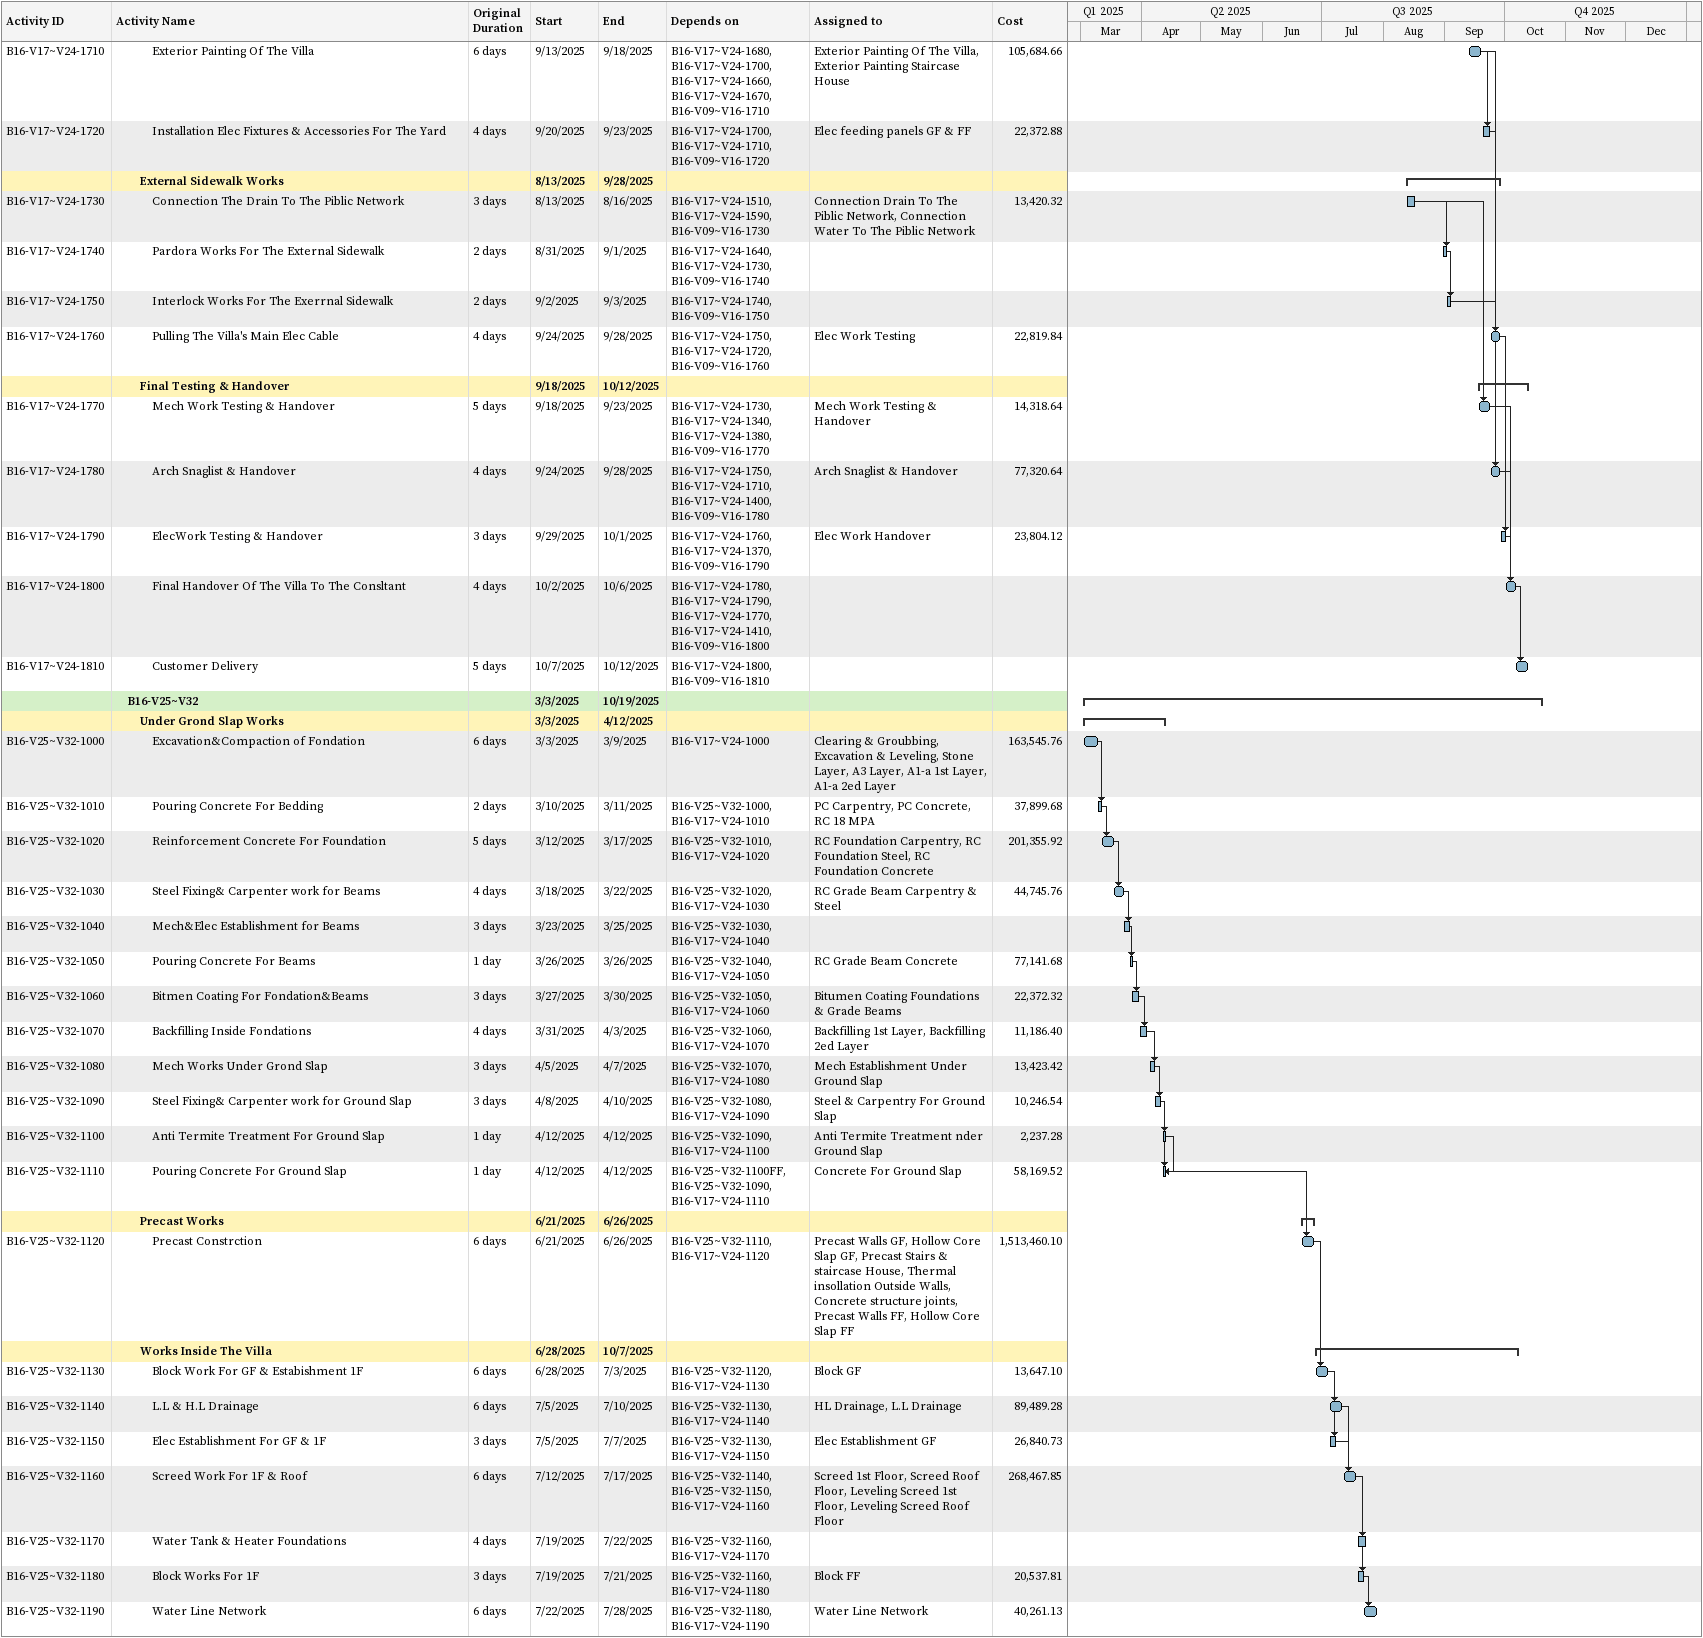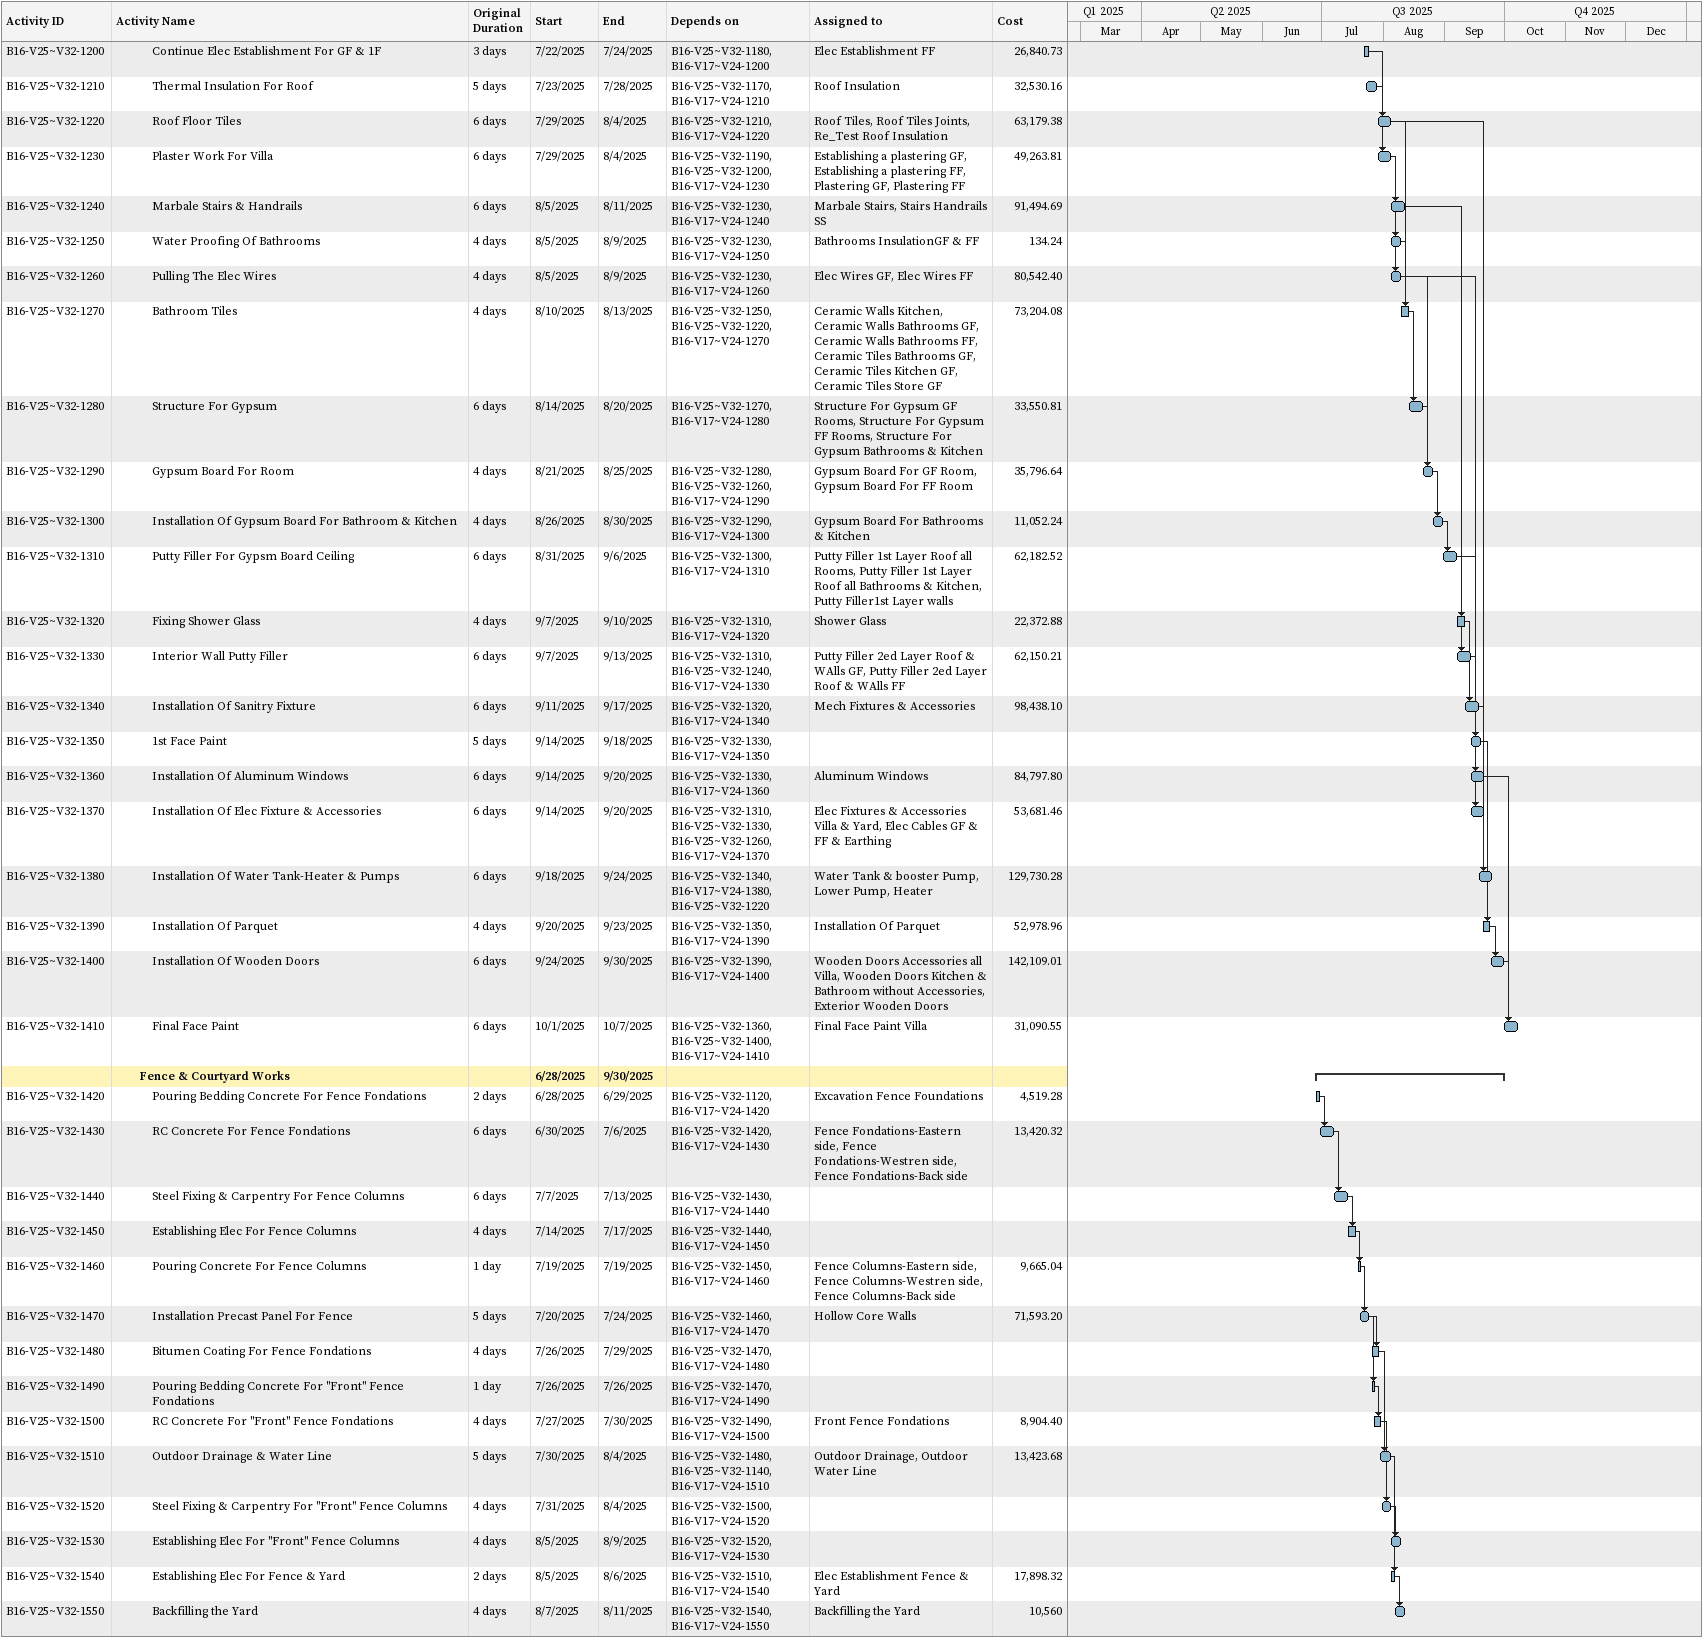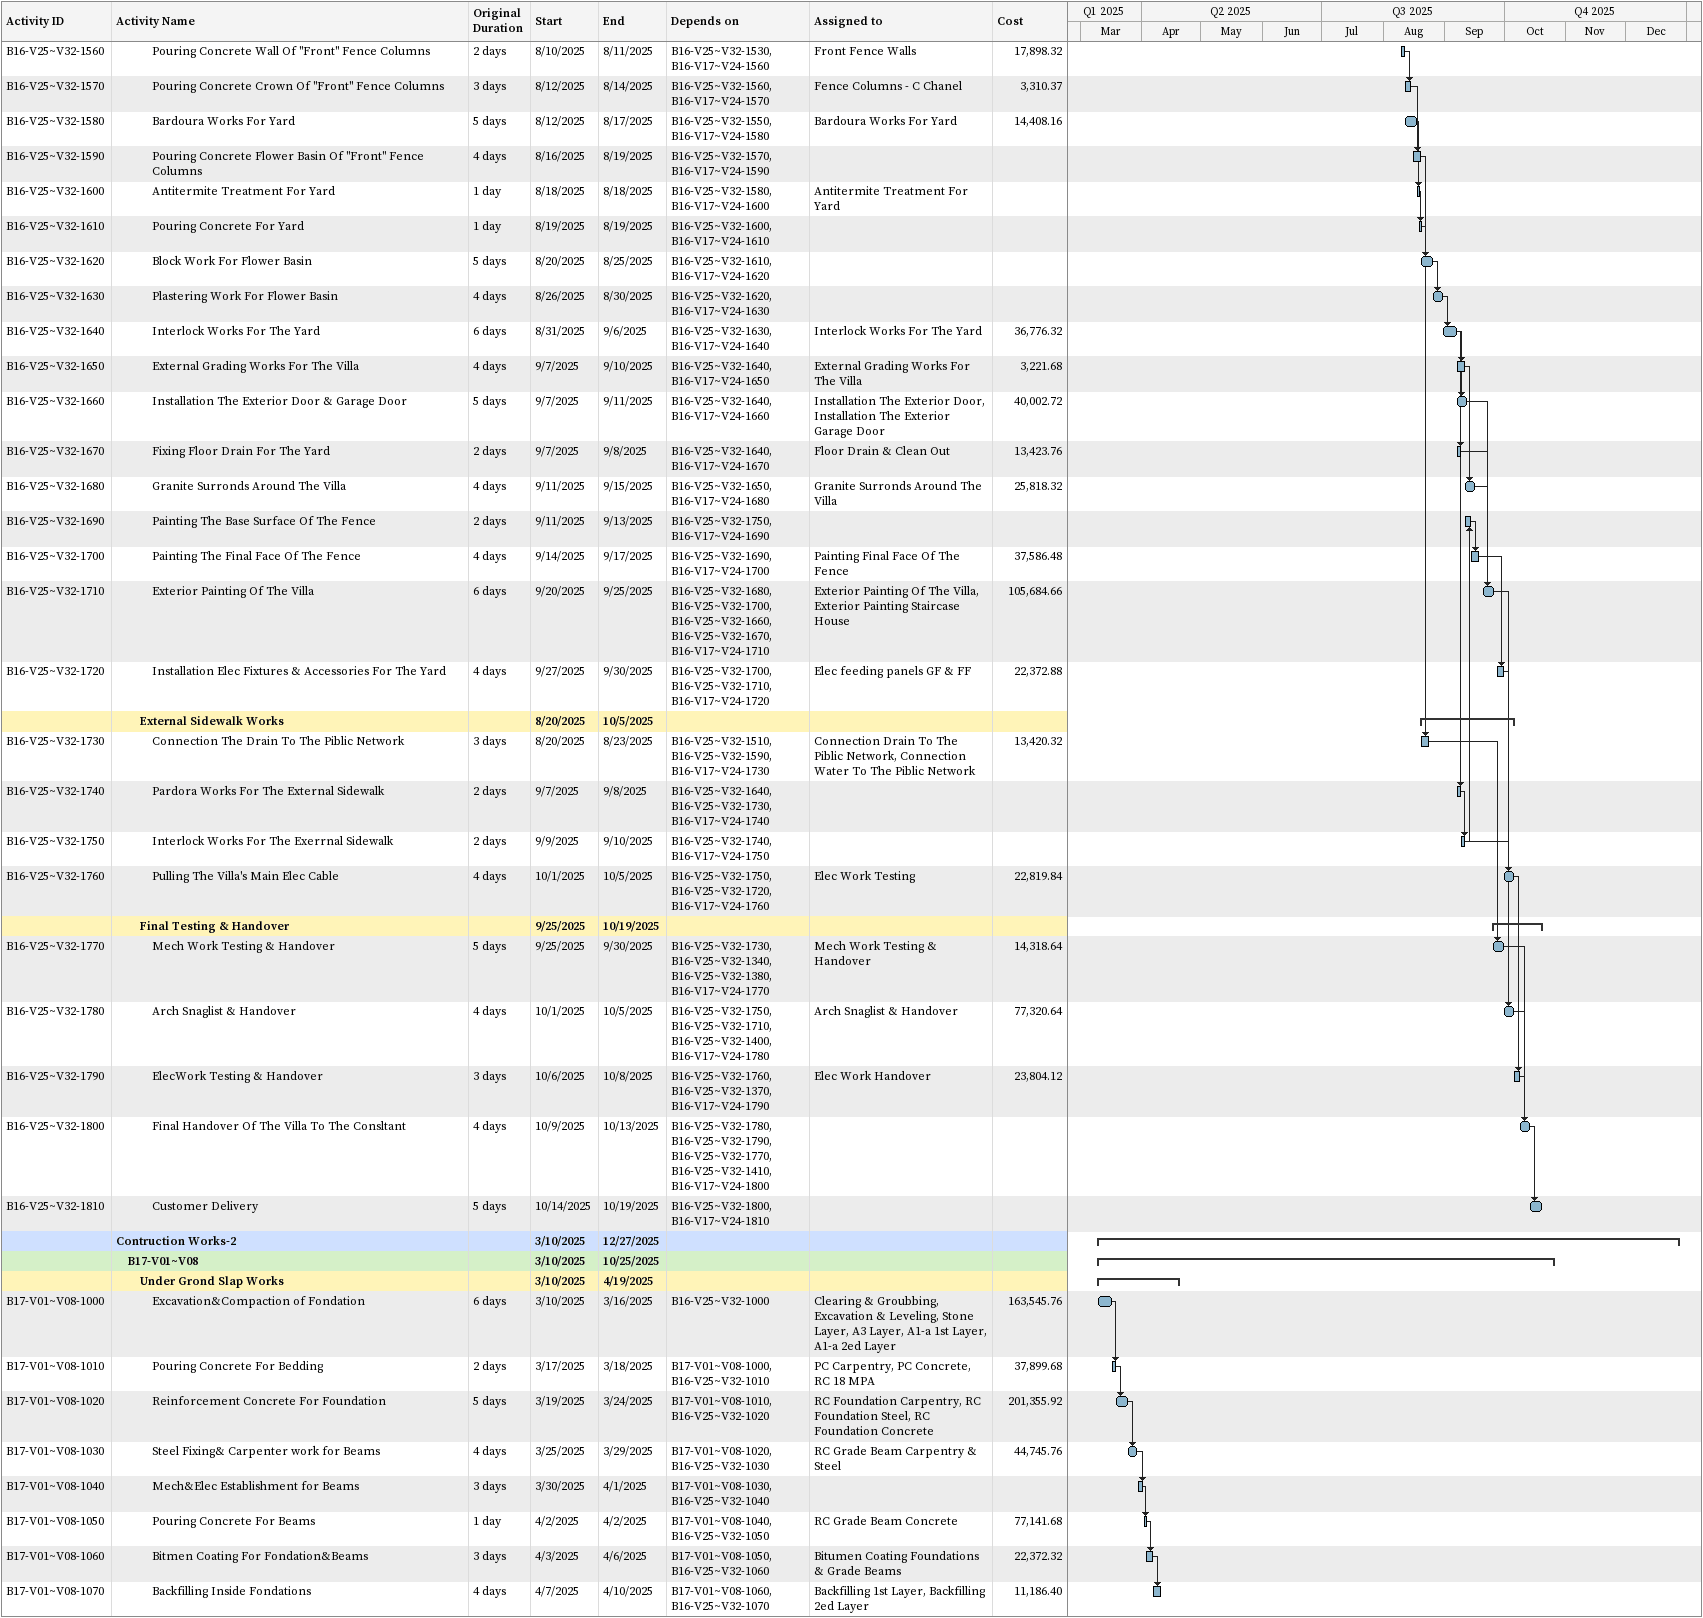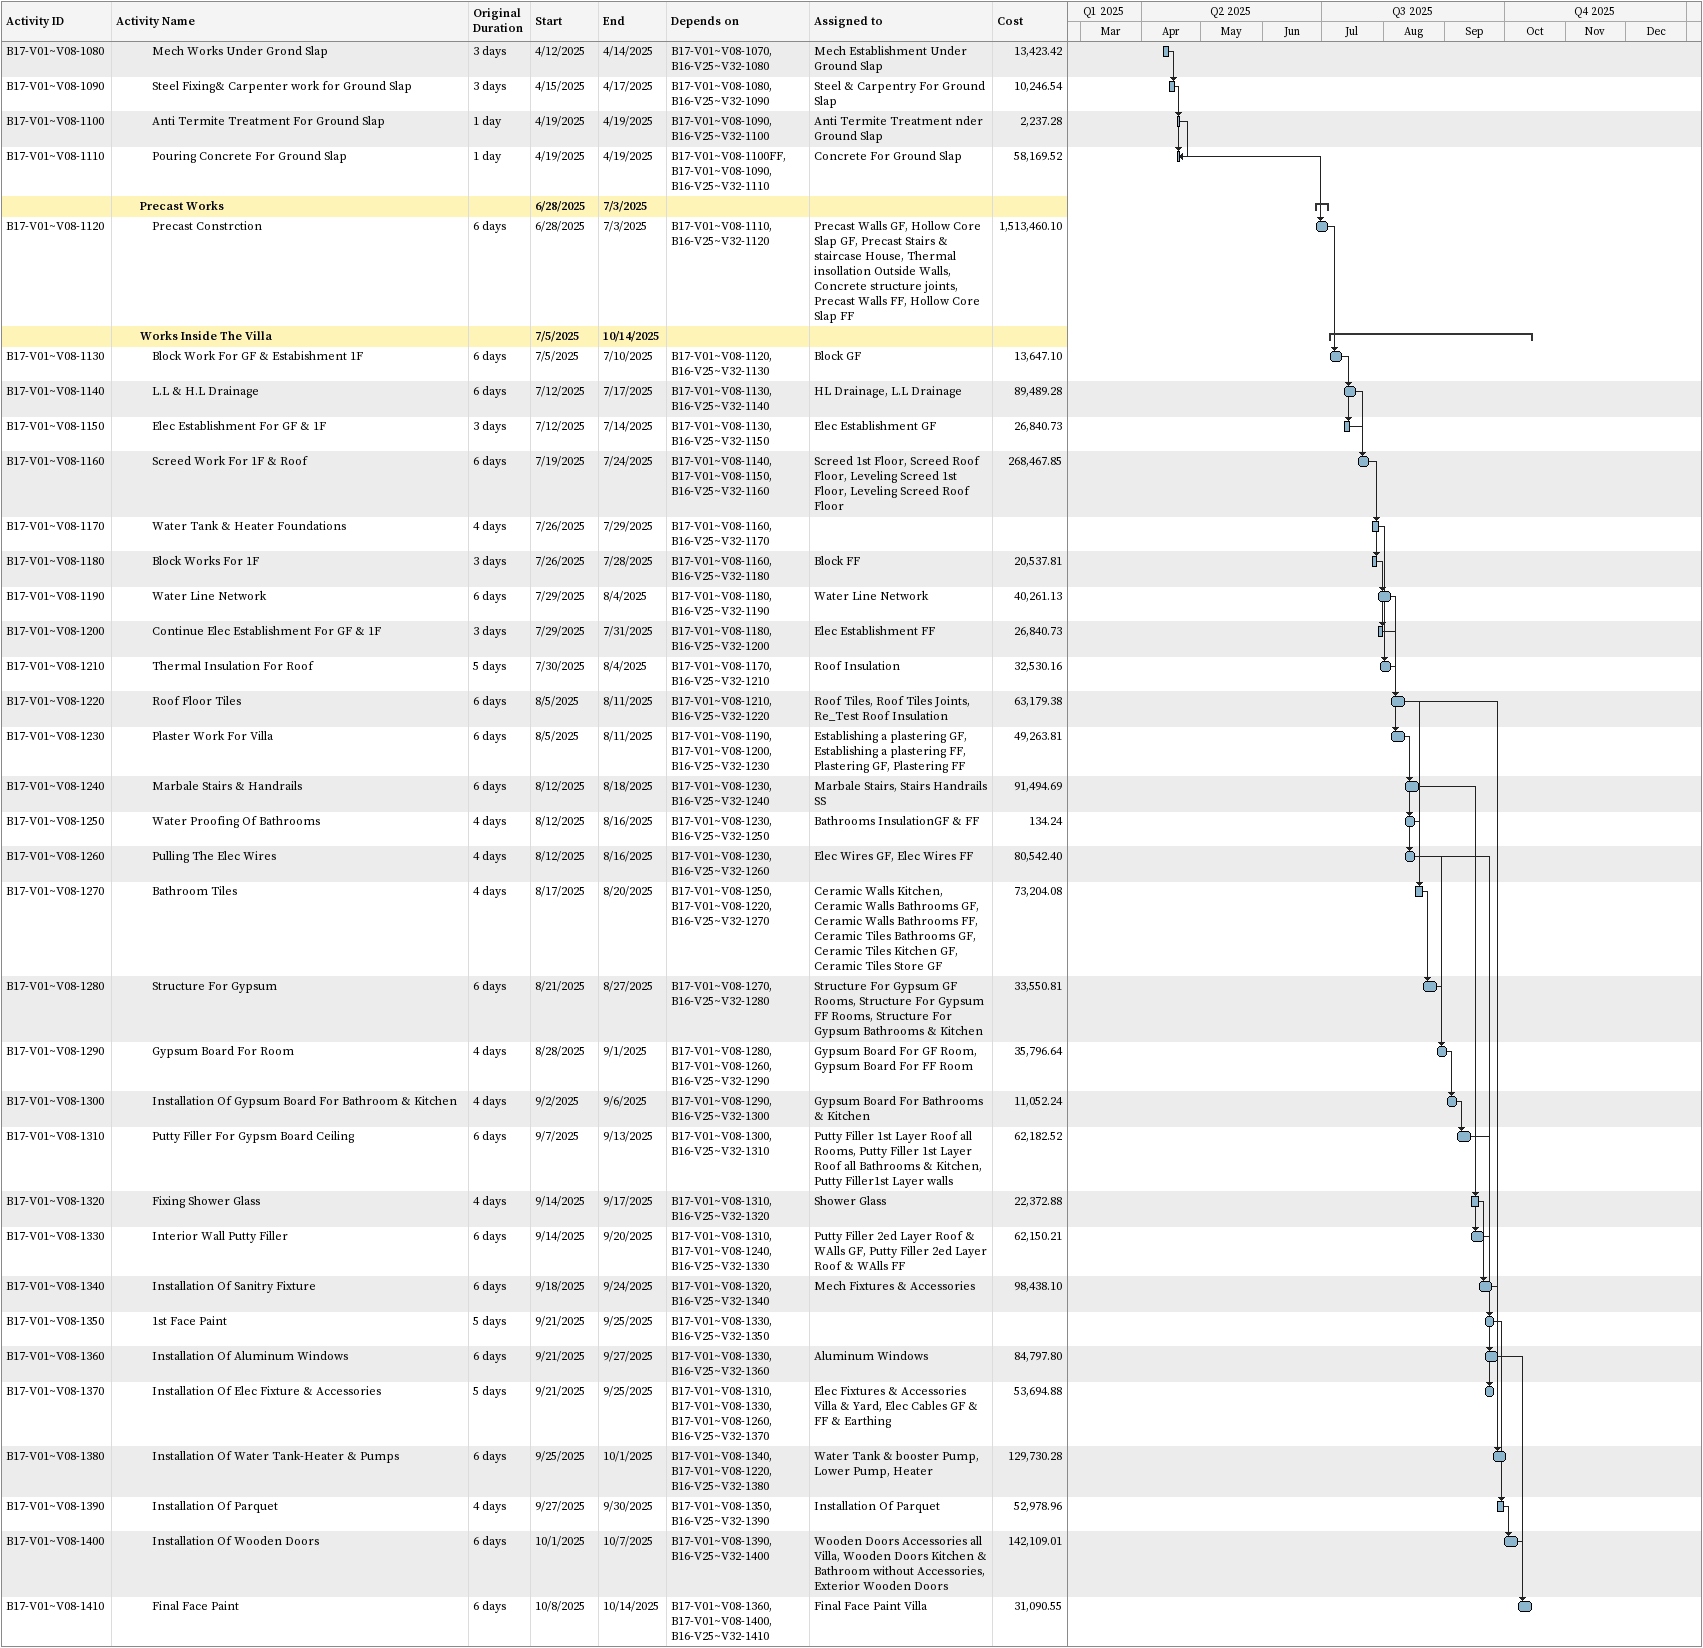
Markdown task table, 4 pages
| ID | Level | Task | Original duration | Start | Finish | Predecessors | Resources | Cost |
|---|---|---|---|---|---|---|---|---|
| B16-V17~V24-1710 | 4 | Exterior Painting Of The Villa | 6d | 2025-09-13 | 2025-09-18 | B16-V17~V24-1680, B16-V17~V24-1700, B16-V17~V24-1660, B16-V17~V24-1670, B16-V09~V16-1710 | Exterior Painting Of The Villa, Exterior Painting Staircase House | 105684.66 |
| B16-V17~V24-1720 | 4 | Installation Elec Fixtures & Accessories For The Yard | 4d | 2025-09-20 | 2025-09-23 | B16-V17~V24-1700, B16-V17~V24-1710, B16-V09~V16-1720 | Elec feeding panels GF & FF | 22372.88 |
|  | 3 | **External Sidewalk Works** |  | 2025-08-13 | 2025-09-28 |  |  |  |
| B16-V17~V24-1730 | 4 | Connection The Drain To The Piblic Network | 3d | 2025-08-13 | 2025-08-16 | B16-V17~V24-1510, B16-V17~V24-1590, B16-V09~V16-1730 | Connection Drain To The Piblic Network, Connection Water To The Piblic Network | 13420.32 |
| B16-V17~V24-1740 | 4 | Pardora Works For The External Sidewalk | 2d | 2025-08-31 | 2025-09-01 | B16-V17~V24-1640, B16-V17~V24-1730, B16-V09~V16-1740 |  |  |
| B16-V17~V24-1750 | 4 | Interlock Works For The Exerrnal Sidewalk | 2d | 2025-09-02 | 2025-09-03 | B16-V17~V24-1740, B16-V09~V16-1750 |  |  |
| B16-V17~V24-1760 | 4 | Pulling The Villa's Main Elec Cable | 4d | 2025-09-24 | 2025-09-28 | B16-V17~V24-1750, B16-V17~V24-1720, B16-V09~V16-1760 | Elec Work Testing | 22819.84 |
|  | 3 | **Final Testing & Handover** |  | 2025-09-18 | 2025-10-12 |  |  |  |
| B16-V17~V24-1770 | 4 | Mech Work Testing & Handover | 5d | 2025-09-18 | 2025-09-23 | B16-V17~V24-1730, B16-V17~V24-1340, B16-V17~V24-1380, B16-V09~V16-1770 | Mech Work Testing & Handover | 14318.64 |
| B16-V17~V24-1780 | 4 | Arch Snaglist & Handover | 4d | 2025-09-24 | 2025-09-28 | B16-V17~V24-1750, B16-V17~V24-1710, B16-V17~V24-1400, B16-V09~V16-1780 | Arch Snaglist & Handover | 77320.64 |
| B16-V17~V24-1790 | 4 | ElecWork Testing & Handover | 3d | 2025-09-29 | 2025-10-01 | B16-V17~V24-1760, B16-V17~V24-1370, B16-V09~V16-1790 | Elec Work Handover | 23804.12 |
| B16-V17~V24-1800 | 4 | Final Handover Of The Villa To The Consltant | 4d | 2025-10-02 | 2025-10-06 | B16-V17~V24-1780, B16-V17~V24-1790, B16-V17~V24-1770, B16-V17~V24-1410, B16-V09~V16-1800 |  |  |
| B16-V17~V24-1810 | 4 | Customer Delivery | 5d | 2025-10-07 | 2025-10-12 | B16-V17~V24-1800, B16-V09~V16-1810 |  |  |
|  | 2 | **B16-V25~V32** |  | 2025-03-03 | 2025-10-19 |  |  |  |
|  | 3 | **Under Grond Slap Works** |  | 2025-03-03 | 2025-04-12 |  |  |  |
| B16-V25~V32-1000 | 4 | Excavation&Compaction of Fondation | 6d | 2025-03-03 | 2025-03-09 | B16-V17~V24-1000 | Clearing & Groubbing, Excavation & Leveling, Stone Layer, A3 Layer, A1-a 1st Layer, A1-a 2ed Layer | 163545.76 |
| B16-V25~V32-1010 | 4 | Pouring Concrete For Bedding | 2d | 2025-03-10 | 2025-03-11 | B16-V25~V32-1000, B16-V17~V24-1010 | PC Carpentry, PC Concrete, RC 18 MPA | 37899.68 |
| B16-V25~V32-1020 | 4 | Reinforcement Concrete For Foundation | 5d | 2025-03-12 | 2025-03-17 | B16-V25~V32-1010, B16-V17~V24-1020 | RC Foundation Carpentry, RC Foundation Steel, RC Foundation Concrete | 201355.92 |
| B16-V25~V32-1030 | 4 | Steel Fixing& Carpenter work for Beams | 4d | 2025-03-18 | 2025-03-22 | B16-V25~V32-1020, B16-V17~V24-1030 | RC Grade Beam Carpentry & Steel | 44745.76 |
| B16-V25~V32-1040 | 4 | Mech&Elec Establishment for Beams | 3d | 2025-03-23 | 2025-03-25 | B16-V25~V32-1030, B16-V17~V24-1040 |  |  |
| B16-V25~V32-1050 | 4 | Pouring Concrete For Beams | 1d | 2025-03-26 | 2025-03-26 | B16-V25~V32-1040, B16-V17~V24-1050 | RC Grade Beam Concrete | 77141.68 |
| B16-V25~V32-1060 | 4 | Bitmen Coating For Fondation&Beams | 3d | 2025-03-27 | 2025-03-30 | B16-V25~V32-1050, B16-V17~V24-1060 | Bitumen Coating Foundations & Grade Beams | 22372.32 |
| B16-V25~V32-1070 | 4 | Backfilling Inside Fondations | 4d | 2025-03-31 | 2025-04-03 | B16-V25~V32-1060, B16-V17~V24-1070 | Backfilling 1st Layer, Backfilling 2ed Layer | 11186.40 |
| B16-V25~V32-1080 | 4 | Mech Works Under Grond Slap | 3d | 2025-04-05 | 2025-04-07 | B16-V25~V32-1070, B16-V17~V24-1080 | Mech Establishment Under Ground Slap | 13423.42 |
| B16-V25~V32-1090 | 4 | Steel Fixing& Carpenter work for Ground Slap | 3d | 2025-04-08 | 2025-04-10 | B16-V25~V32-1080, B16-V17~V24-1090 | Steel & Carpentry For Ground Slap | 10246.54 |
| B16-V25~V32-1100 | 4 | Anti Termite Treatment For Ground Slap | 1d | 2025-04-12 | 2025-04-12 | B16-V25~V32-1090, B16-V17~V24-1100 | Anti Termite Treatment nder Ground Slap | 2237.28 |
| B16-V25~V32-1110 | 4 | Pouring Concrete For Ground Slap | 1d | 2025-04-12 | 2025-04-12 | B16-V25~V32-1100FF, B16-V25~V32-1090, B16-V17~V24-1110 | Concrete For Ground Slap | 58169.52 |
|  | 3 | **Precast Works** |  | 2025-06-21 | 2025-06-26 |  |  |  |
| B16-V25~V32-1120 | 4 | Precast Constrction | 6d | 2025-06-21 | 2025-06-26 | B16-V25~V32-1110, B16-V17~V24-1120 | Precast Walls GF, Hollow Core Slap GF, Precast Stairs & staircase House, Thermal insollation Outside Walls, Concrete structure joints, Precast Walls FF, Hollow Core Slap FF | 1513460.10 |
|  | 3 | **Works Inside The Villa** |  | 2025-06-28 | 2025-10-07 |  |  |  |
| B16-V25~V32-1130 | 4 | Block Work For GF & Estabishment 1F | 6d | 2025-06-28 | 2025-07-03 | B16-V25~V32-1120, B16-V17~V24-1130 | Block GF | 13647.10 |
| B16-V25~V32-1140 | 4 | L.L & H.L Drainage | 6d | 2025-07-05 | 2025-07-10 | B16-V25~V32-1130, B16-V17~V24-1140 | HL Drainage, L.L Drainage | 89489.28 |
| B16-V25~V32-1150 | 4 | Elec Establishment For GF & 1F | 3d | 2025-07-05 | 2025-07-07 | B16-V25~V32-1130, B16-V17~V24-1150 | Elec Establishment GF | 26840.73 |
| B16-V25~V32-1160 | 4 | Screed Work For 1F & Roof | 6d | 2025-07-12 | 2025-07-17 | B16-V25~V32-1140, B16-V25~V32-1150, B16-V17~V24-1160 | Screed 1st Floor, Screed Roof Floor, Leveling Screed 1st Floor, Leveling Screed Roof Floor | 268467.85 |
| B16-V25~V32-1170 | 4 | Water Tank & Heater Foundations | 4d | 2025-07-19 | 2025-07-22 | B16-V25~V32-1160, B16-V17~V24-1170 |  |  |
| B16-V25~V32-1180 | 4 | Block Works For 1F | 3d | 2025-07-19 | 2025-07-21 | B16-V25~V32-1160, B16-V17~V24-1180 | Block FF | 20537.81 |
| B16-V25~V32-1190 | 4 | Water Line Network | 6d | 2025-07-22 | 2025-07-28 | B16-V25~V32-1180, B16-V17~V24-1190 | Water Line Network | 40261.13 |
| B16-V25~V32-1200 | 4 | Continue Elec Establishment For GF & 1F | 3d | 2025-07-22 | 2025-07-24 | B16-V25~V32-1180, B16-V17~V24-1200 | Elec Establishment FF | 26840.73 |
| B16-V25~V32-1210 | 4 | Thermal Insulation For Roof | 5d | 2025-07-23 | 2025-07-28 | B16-V25~V32-1170, B16-V17~V24-1210 | Roof Insulation | 32530.16 |
| B16-V25~V32-1220 | 4 | Roof Floor Tiles | 6d | 2025-07-29 | 2025-08-04 | B16-V25~V32-1210, B16-V17~V24-1220 | Roof Tiles, Roof Tiles Joints, Re_Test Roof Insulation | 63179.38 |
| B16-V25~V32-1230 | 4 | Plaster Work For Villa | 6d | 2025-07-29 | 2025-08-04 | B16-V25~V32-1190, B16-V25~V32-1200, B16-V17~V24-1230 | Establishing a plastering GF, Establishing a plastering FF, Plastering GF, Plastering FF | 49263.81 |
| B16-V25~V32-1240 | 4 | Marbale Stairs & Handrails | 6d | 2025-08-05 | 2025-08-11 | B16-V25~V32-1230, B16-V17~V24-1240 | Marbale Stairs, Stairs Handrails SS | 91494.69 |
| B16-V25~V32-1250 | 4 | Water Proofing Of Bathrooms | 4d | 2025-08-05 | 2025-08-09 | B16-V25~V32-1230, B16-V17~V24-1250 | Bathrooms InsulationGF & FF | 134.24 |
| B16-V25~V32-1260 | 4 | Pulling The Elec Wires | 4d | 2025-08-05 | 2025-08-09 | B16-V25~V32-1230, B16-V17~V24-1260 | Elec Wires GF, Elec Wires FF | 80542.40 |
| B16-V25~V32-1270 | 4 | Bathroom Tiles | 4d | 2025-08-10 | 2025-08-13 | B16-V25~V32-1250, B16-V25~V32-1220, B16-V17~V24-1270 | Ceramic Walls Kitchen, Ceramic Walls Bathrooms GF, Ceramic Walls Bathrooms FF, Ceramic Tiles Bathrooms GF, Ceramic Tiles Kitchen GF, Ceramic Tiles Store GF | 73204.08 |
| B16-V25~V32-1280 | 4 | Structure For Gypsum | 6d | 2025-08-14 | 2025-08-20 | B16-V25~V32-1270, B16-V17~V24-1280 | Structure For Gypsum GF Rooms, Structure For Gypsum FF Rooms, Structure For Gypsum Bathrooms & Kitchen | 33550.81 |
| B16-V25~V32-1290 | 4 | Gypsum Board For Room | 4d | 2025-08-21 | 2025-08-25 | B16-V25~V32-1280, B16-V25~V32-1260, B16-V17~V24-1290 | Gypsum Board For GF Room, Gypsum Board For FF Room | 35796.64 |
| B16-V25~V32-1300 | 4 | Installation Of Gypsum Board For Bathroom & Kitchen | 4d | 2025-08-26 | 2025-08-30 | B16-V25~V32-1290, B16-V17~V24-1300 | Gypsum Board For Bathrooms & Kitchen | 11052.24 |
| B16-V25~V32-1310 | 4 | Putty Filler For Gypsm Board Ceiling | 6d | 2025-08-31 | 2025-09-06 | B16-V25~V32-1300, B16-V17~V24-1310 | Putty Filler 1st Layer Roof all Rooms, Putty Filler 1st Layer Roof all Bathrooms & Kitchen, Putty Filler1st Layer walls | 62182.52 |
| B16-V25~V32-1320 | 4 | Fixing Shower Glass | 4d | 2025-09-07 | 2025-09-10 | B16-V25~V32-1310, B16-V17~V24-1320 | Shower Glass | 22372.88 |
| B16-V25~V32-1330 | 4 | Interior Wall Putty Filler | 6d | 2025-09-07 | 2025-09-13 | B16-V25~V32-1310, B16-V25~V32-1240, B16-V17~V24-1330 | Putty Filler 2ed Layer Roof & WAlls GF, Putty Filler 2ed Layer Roof & WAlls FF | 62150.21 |
| B16-V25~V32-1340 | 4 | Installation Of Sanitry Fixture | 6d | 2025-09-11 | 2025-09-17 | B16-V25~V32-1320, B16-V17~V24-1340 | Mech Fixtures & Accessories | 98438.10 |
| B16-V25~V32-1350 | 4 | 1st Face Paint | 5d | 2025-09-14 | 2025-09-18 | B16-V25~V32-1330, B16-V17~V24-1350 |  |  |
| B16-V25~V32-1360 | 4 | Installation Of Aluminum Windows | 6d | 2025-09-14 | 2025-09-20 | B16-V25~V32-1330, B16-V17~V24-1360 | Aluminum Windows | 84797.80 |
| B16-V25~V32-1370 | 4 | Installation Of Elec Fixture & Accessories | 6d | 2025-09-14 | 2025-09-20 | B16-V25~V32-1310, B16-V25~V32-1330, B16-V25~V32-1260, B16-V17~V24-1370 | Elec Fixtures & Accessories Villa & Yard, Elec Cables GF & FF & Earthing | 53681.46 |
| B16-V25~V32-1380 | 4 | Installation Of Water Tank-Heater & Pumps | 6d | 2025-09-18 | 2025-09-24 | B16-V25~V32-1340, B16-V17~V24-1380, B16-V25~V32-1220 | Water Tank & booster Pump, Lower Pump, Heater | 129730.28 |
| B16-V25~V32-1390 | 4 | Installation Of Parquet | 4d | 2025-09-20 | 2025-09-23 | B16-V25~V32-1350, B16-V17~V24-1390 | Installation Of Parquet | 52978.96 |
| B16-V25~V32-1400 | 4 | Installation Of Wooden Doors | 6d | 2025-09-24 | 2025-09-30 | B16-V25~V32-1390, B16-V17~V24-1400 | Wooden Doors Accessories all Villa, Wooden Doors Kitchen & Bathroom without Accessories, Exterior Wooden Doors | 142109.01 |
| B16-V25~V32-1410 | 4 | Final Face Paint | 6d | 2025-10-01 | 2025-10-07 | B16-V25~V32-1360, B16-V25~V32-1400, B16-V17~V24-1410 | Final Face Paint Villa | 31090.55 |
|  | 3 | **Fence & Courtyard Works** |  | 2025-06-28 | 2025-09-30 |  |  |  |
| B16-V25~V32-1420 | 4 | Pouring Bedding Concrete For Fence Fondations | 2d | 2025-06-28 | 2025-06-29 | B16-V25~V32-1120, B16-V17~V24-1420 | Excavation Fence Foundations | 4519.28 |
| B16-V25~V32-1430 | 4 | RC Concrete For Fence Fondations | 6d | 2025-06-30 | 2025-07-06 | B16-V25~V32-1420, B16-V17~V24-1430 | Fence Fondations-Eastern side, Fence Fondations-Westren side, Fence Fondations-Back side | 13420.32 |
| B16-V25~V32-1440 | 4 | Steel Fixing & Carpentry For Fence Columns | 6d | 2025-07-07 | 2025-07-13 | B16-V25~V32-1430, B16-V17~V24-1440 |  |  |
| B16-V25~V32-1450 | 4 | Establishing Elec For Fence Columns | 4d | 2025-07-14 | 2025-07-17 | B16-V25~V32-1440, B16-V17~V24-1450 |  |  |
| B16-V25~V32-1460 | 4 | Pouring Concrete For Fence Columns | 1d | 2025-07-19 | 2025-07-19 | B16-V25~V32-1450, B16-V17~V24-1460 | Fence Columns-Eastern side, Fence Columns-Westren side, Fence Columns-Back side | 9665.04 |
| B16-V25~V32-1470 | 4 | Installation Precast Panel For Fence | 5d | 2025-07-20 | 2025-07-24 | B16-V25~V32-1460, B16-V17~V24-1470 | Hollow Core Walls | 71593.20 |
| B16-V25~V32-1480 | 4 | Bitumen Coating For Fence Fondations | 4d | 2025-07-26 | 2025-07-29 | B16-V25~V32-1470, B16-V17~V24-1480 |  |  |
| B16-V25~V32-1490 | 4 | Pouring Bedding Concrete For "Front" Fence Fondations | 1d | 2025-07-26 | 2025-07-26 | B16-V25~V32-1470, B16-V17~V24-1490 |  |  |
| B16-V25~V32-1500 | 4 | RC Concrete For "Front" Fence Fondations | 4d | 2025-07-27 | 2025-07-30 | B16-V25~V32-1490, B16-V17~V24-1500 | Front Fence Fondations | 8904.40 |
| B16-V25~V32-1510 | 4 | Outdoor Drainage & Water Line | 5d | 2025-07-30 | 2025-08-04 | B16-V25~V32-1480, B16-V25~V32-1140, B16-V17~V24-1510 | Outdoor Drainage, Outdoor Water Line | 13423.68 |
| B16-V25~V32-1520 | 4 | Steel Fixing & Carpentry For "Front" Fence Columns | 4d | 2025-07-31 | 2025-08-04 | B16-V25~V32-1500, B16-V17~V24-1520 |  |  |
| B16-V25~V32-1530 | 4 | Establishing Elec For "Front" Fence Columns | 4d | 2025-08-05 | 2025-08-09 | B16-V25~V32-1520, B16-V17~V24-1530 |  |  |
| B16-V25~V32-1540 | 4 | Establishing Elec For Fence & Yard | 2d | 2025-08-05 | 2025-08-06 | B16-V25~V32-1510, B16-V17~V24-1540 | Elec Establishment Fence & Yard | 17898.32 |
| B16-V25~V32-1550 | 4 | Backfilling the Yard | 4d | 2025-08-07 | 2025-08-11 | B16-V25~V32-1540, B16-V17~V24-1550 | Backfilling the Yard | 10560 |
| B16-V25~V32-1560 | 4 | Pouring Concrete Wall Of "Front" Fence Columns | 2d | 2025-08-10 | 2025-08-11 | B16-V25~V32-1530, B16-V17~V24-1560 | Front Fence Walls | 17898.32 |
| B16-V25~V32-1570 | 4 | Pouring Concrete Crown Of "Front" Fence Columns | 3d | 2025-08-12 | 2025-08-14 | B16-V25~V32-1560, B16-V17~V24-1570 | Fence Columns - C Chanel | 3310.37 |
| B16-V25~V32-1580 | 4 | Bardoura Works For Yard | 5d | 2025-08-12 | 2025-08-17 | B16-V25~V32-1550, B16-V17~V24-1580 | Bardoura Works For Yard | 14408.16 |
| B16-V25~V32-1590 | 4 | Pouring Concrete Flower Basin Of "Front" Fence Columns | 4d | 2025-08-16 | 2025-08-19 | B16-V25~V32-1570, B16-V17~V24-1590 |  |  |
| B16-V25~V32-1600 | 4 | Antitermite Treatment For Yard | 1d | 2025-08-18 | 2025-08-18 | B16-V25~V32-1580, B16-V17~V24-1600 | Antitermite Treatment For Yard |  |
| B16-V25~V32-1610 | 4 | Pouring Concrete For Yard | 1d | 2025-08-19 | 2025-08-19 | B16-V25~V32-1600, B16-V17~V24-1610 |  |  |
| B16-V25~V32-1620 | 4 | Block Work For Flower Basin | 5d | 2025-08-20 | 2025-08-25 | B16-V25~V32-1610, B16-V17~V24-1620 |  |  |
| B16-V25~V32-1630 | 4 | Plastering Work For Flower Basin | 4d | 2025-08-26 | 2025-08-30 | B16-V25~V32-1620, B16-V17~V24-1630 |  |  |
| B16-V25~V32-1640 | 4 | Interlock Works For The Yard | 6d | 2025-08-31 | 2025-09-06 | B16-V25~V32-1630, B16-V17~V24-1640 | Interlock Works For The Yard | 36776.32 |
| B16-V25~V32-1650 | 4 | External Grading Works For The Villa | 4d | 2025-09-07 | 2025-09-10 | B16-V25~V32-1640, B16-V17~V24-1650 | External Grading Works For The Villa | 3221.68 |
| B16-V25~V32-1660 | 4 | Installation The Exterior Door & Garage Door | 5d | 2025-09-07 | 2025-09-11 | B16-V25~V32-1640, B16-V17~V24-1660 | Installation The Exterior Door, Installation The Exterior Garage Door | 40002.72 |
| B16-V25~V32-1670 | 4 | Fixing Floor Drain For The Yard | 2d | 2025-09-07 | 2025-09-08 | B16-V25~V32-1640, B16-V17~V24-1670 | Floor Drain & Clean Out | 13423.76 |
| B16-V25~V32-1680 | 4 | Granite Surronds Around The Villa | 4d | 2025-09-11 | 2025-09-15 | B16-V25~V32-1650, B16-V17~V24-1680 | Granite Surronds Around The Villa | 25818.32 |
| B16-V25~V32-1690 | 4 | Painting The Base Surface Of The Fence | 2d | 2025-09-11 | 2025-09-13 | B16-V25~V32-1750, B16-V17~V24-1690 |  |  |
| B16-V25~V32-1700 | 4 | Painting The Final Face Of The Fence | 4d | 2025-09-14 | 2025-09-17 | B16-V25~V32-1690, B16-V17~V24-1700 | Painting Final Face Of The Fence | 37586.48 |
| B16-V25~V32-1710 | 4 | Exterior Painting Of The Villa | 6d | 2025-09-20 | 2025-09-25 | B16-V25~V32-1680, B16-V25~V32-1700, B16-V25~V32-1660, B16-V25~V32-1670, B16-V17~V24-1710 | Exterior Painting Of The Villa, Exterior Painting Staircase House | 105684.66 |
| B16-V25~V32-1720 | 4 | Installation Elec Fixtures & Accessories For The Yard | 4d | 2025-09-27 | 2025-09-30 | B16-V25~V32-1700, B16-V25~V32-1710, B16-V17~V24-1720 | Elec feeding panels GF & FF | 22372.88 |
|  | 3 | **External Sidewalk Works** |  | 2025-08-20 | 2025-10-05 |  |  |  |
| B16-V25~V32-1730 | 4 | Connection The Drain To The Piblic Network | 3d | 2025-08-20 | 2025-08-23 | B16-V25~V32-1510, B16-V25~V32-1590, B16-V17~V24-1730 | Connection Drain To The Piblic Network, Connection Water To The Piblic Network | 13420.32 |
| B16-V25~V32-1740 | 4 | Pardora Works For The External Sidewalk | 2d | 2025-09-07 | 2025-09-08 | B16-V25~V32-1640, B16-V25~V32-1730, B16-V17~V24-1740 |  |  |
| B16-V25~V32-1750 | 4 | Interlock Works For The Exerrnal Sidewalk | 2d | 2025-09-09 | 2025-09-10 | B16-V25~V32-1740, B16-V17~V24-1750 |  |  |
| B16-V25~V32-1760 | 4 | Pulling The Villa's Main Elec Cable | 4d | 2025-10-01 | 2025-10-05 | B16-V25~V32-1750, B16-V25~V32-1720, B16-V17~V24-1760 | Elec Work Testing | 22819.84 |
|  | 3 | **Final Testing & Handover** |  | 2025-09-25 | 2025-10-19 |  |  |  |
| B16-V25~V32-1770 | 4 | Mech Work Testing & Handover | 5d | 2025-09-25 | 2025-09-30 | B16-V25~V32-1730, B16-V25~V32-1340, B16-V25~V32-1380, B16-V17~V24-1770 | Mech Work Testing & Handover | 14318.64 |
| B16-V25~V32-1780 | 4 | Arch Snaglist & Handover | 4d | 2025-10-01 | 2025-10-05 | B16-V25~V32-1750, B16-V25~V32-1710, B16-V25~V32-1400, B16-V17~V24-1780 | Arch Snaglist & Handover | 77320.64 |
| B16-V25~V32-1790 | 4 | ElecWork Testing & Handover | 3d | 2025-10-06 | 2025-10-08 | B16-V25~V32-1760, B16-V25~V32-1370, B16-V17~V24-1790 | Elec Work Handover | 23804.12 |
| B16-V25~V32-1800 | 4 | Final Handover Of The Villa To The Consltant | 4d | 2025-10-09 | 2025-10-13 | B16-V25~V32-1780, B16-V25~V32-1790, B16-V25~V32-1770, B16-V25~V32-1410, B16-V17~V24-1800 |  |  |
| B16-V25~V32-1810 | 4 | Customer Delivery | 5d | 2025-10-14 | 2025-10-19 | B16-V25~V32-1800, B16-V17~V24-1810 |  |  |
|  | 1 | **Contruction Works-2** |  | 2025-03-10 | 2025-12-27 |  |  |  |
|  | 2 | **B17-V01~V08** |  | 2025-03-10 | 2025-10-25 |  |  |  |
|  | 3 | **Under Grond Slap Works** |  | 2025-03-10 | 2025-04-19 |  |  |  |
| B17-V01~V08-1000 | 4 | Excavation&Compaction of Fondation | 6d | 2025-03-10 | 2025-03-16 | B16-V25~V32-1000 | Clearing & Groubbing, Excavation & Leveling, Stone Layer, A3 Layer, A1-a 1st Layer, A1-a 2ed Layer | 163545.76 |
| B17-V01~V08-1010 | 4 | Pouring Concrete For Bedding | 2d | 2025-03-17 | 2025-03-18 | B17-V01~V08-1000, B16-V25~V32-1010 | PC Carpentry, PC Concrete, RC 18 MPA | 37899.68 |
| B17-V01~V08-1020 | 4 | Reinforcement Concrete For Foundation | 5d | 2025-03-19 | 2025-03-24 | B17-V01~V08-1010, B16-V25~V32-1020 | RC Foundation Carpentry, RC Foundation Steel, RC Foundation Concrete | 201355.92 |
| B17-V01~V08-1030 | 4 | Steel Fixing& Carpenter work for Beams | 4d | 2025-03-25 | 2025-03-29 | B17-V01~V08-1020, B16-V25~V32-1030 | RC Grade Beam Carpentry & Steel | 44745.76 |
| B17-V01~V08-1040 | 4 | Mech&Elec Establishment for Beams | 3d | 2025-03-30 | 2025-04-01 | B17-V01~V08-1030, B16-V25~V32-1040 |  |  |
| B17-V01~V08-1050 | 4 | Pouring Concrete For Beams | 1d | 2025-04-02 | 2025-04-02 | B17-V01~V08-1040, B16-V25~V32-1050 | RC Grade Beam Concrete | 77141.68 |
| B17-V01~V08-1060 | 4 | Bitmen Coating For Fondation&Beams | 3d | 2025-04-03 | 2025-04-06 | B17-V01~V08-1050, B16-V25~V32-1060 | Bitumen Coating Foundations & Grade Beams | 22372.32 |
| B17-V01~V08-1070 | 4 | Backfilling Inside Fondations | 4d | 2025-04-07 | 2025-04-10 | B17-V01~V08-1060, B16-V25~V32-1070 | Backfilling 1st Layer, Backfilling 2ed Layer | 11186.40 |
| B17-V01~V08-1080 | 4 | Mech Works Under Grond Slap | 3d | 2025-04-12 | 2025-04-14 | B17-V01~V08-1070, B16-V25~V32-1080 | Mech Establishment Under Ground Slap | 13423.42 |
| B17-V01~V08-1090 | 4 | Steel Fixing& Carpenter work for Ground Slap | 3d | 2025-04-15 | 2025-04-17 | B17-V01~V08-1080, B16-V25~V32-1090 | Steel & Carpentry For Ground Slap | 10246.54 |
| B17-V01~V08-1100 | 4 | Anti Termite Treatment For Ground Slap | 1d | 2025-04-19 | 2025-04-19 | B17-V01~V08-1090, B16-V25~V32-1100 | Anti Termite Treatment nder Ground Slap | 2237.28 |
| B17-V01~V08-1110 | 4 | Pouring Concrete For Ground Slap | 1d | 2025-04-19 | 2025-04-19 | B17-V01~V08-1100FF, B17-V01~V08-1090, B16-V25~V32-1110 | Concrete For Ground Slap | 58169.52 |
|  | 3 | **Precast Works** |  | 2025-06-28 | 2025-07-03 |  |  |  |
| B17-V01~V08-1120 | 4 | Precast Constrction | 6d | 2025-06-28 | 2025-07-03 | B17-V01~V08-1110, B16-V25~V32-1120 | Precast Walls GF, Hollow Core Slap GF, Precast Stairs & staircase House, Thermal insollation Outside Walls, Concrete structure joints, Precast Walls FF, Hollow Core Slap FF | 1513460.10 |
|  | 3 | **Works Inside The Villa** |  | 2025-07-05 | 2025-10-14 |  |  |  |
| B17-V01~V08-1130 | 4 | Block Work For GF & Estabishment 1F | 6d | 2025-07-05 | 2025-07-10 | B17-V01~V08-1120, B16-V25~V32-1130 | Block GF | 13647.10 |
| B17-V01~V08-1140 | 4 | L.L & H.L Drainage | 6d | 2025-07-12 | 2025-07-17 | B17-V01~V08-1130, B16-V25~V32-1140 | HL Drainage, L.L Drainage | 89489.28 |
| B17-V01~V08-1150 | 4 | Elec Establishment For GF & 1F | 3d | 2025-07-12 | 2025-07-14 | B17-V01~V08-1130, B16-V25~V32-1150 | Elec Establishment GF | 26840.73 |
| B17-V01~V08-1160 | 4 | Screed Work For 1F & Roof | 6d | 2025-07-19 | 2025-07-24 | B17-V01~V08-1140, B17-V01~V08-1150, B16-V25~V32-1160 | Screed 1st Floor, Screed Roof Floor, Leveling Screed 1st Floor, Leveling Screed Roof Floor | 268467.85 |
| B17-V01~V08-1170 | 4 | Water Tank & Heater Foundations | 4d | 2025-07-26 | 2025-07-29 | B17-V01~V08-1160, B16-V25~V32-1170 |  |  |
| B17-V01~V08-1180 | 4 | Block Works For 1F | 3d | 2025-07-26 | 2025-07-28 | B17-V01~V08-1160, B16-V25~V32-1180 | Block FF | 20537.81 |
| B17-V01~V08-1190 | 4 | Water Line Network | 6d | 2025-07-29 | 2025-08-04 | B17-V01~V08-1180, B16-V25~V32-1190 | Water Line Network | 40261.13 |
| B17-V01~V08-1200 | 4 | Continue Elec Establishment For GF & 1F | 3d | 2025-07-29 | 2025-07-31 | B17-V01~V08-1180, B16-V25~V32-1200 | Elec Establishment FF | 26840.73 |
| B17-V01~V08-1210 | 4 | Thermal Insulation For Roof | 5d | 2025-07-30 | 2025-08-04 | B17-V01~V08-1170, B16-V25~V32-1210 | Roof Insulation | 32530.16 |
| B17-V01~V08-1220 | 4 | Roof Floor Tiles | 6d | 2025-08-05 | 2025-08-11 | B17-V01~V08-1210, B16-V25~V32-1220 | Roof Tiles, Roof Tiles Joints, Re_Test Roof Insulation | 63179.38 |
| B17-V01~V08-1230 | 4 | Plaster Work For Villa | 6d | 2025-08-05 | 2025-08-11 | B17-V01~V08-1190, B17-V01~V08-1200, B16-V25~V32-1230 | Establishing a plastering GF, Establishing a plastering FF, Plastering GF, Plastering FF | 49263.81 |
| B17-V01~V08-1240 | 4 | Marbale Stairs & Handrails | 6d | 2025-08-12 | 2025-08-18 | B17-V01~V08-1230, B16-V25~V32-1240 | Marbale Stairs, Stairs Handrails SS | 91494.69 |
| B17-V01~V08-1250 | 4 | Water Proofing Of Bathrooms | 4d | 2025-08-12 | 2025-08-16 | B17-V01~V08-1230, B16-V25~V32-1250 | Bathrooms InsulationGF & FF | 134.24 |
| B17-V01~V08-1260 | 4 | Pulling The Elec Wires | 4d | 2025-08-12 | 2025-08-16 | B17-V01~V08-1230, B16-V25~V32-1260 | Elec Wires GF, Elec Wires FF | 80542.40 |
| B17-V01~V08-1270 | 4 | Bathroom Tiles | 4d | 2025-08-17 | 2025-08-20 | B17-V01~V08-1250, B17-V01~V08-1220, B16-V25~V32-1270 | Ceramic Walls Kitchen, Ceramic Walls Bathrooms GF, Ceramic Walls Bathrooms FF, Ceramic Tiles Bathrooms GF, Ceramic Tiles Kitchen GF, Ceramic Tiles Store GF | 73204.08 |
| B17-V01~V08-1280 | 4 | Structure For Gypsum | 6d | 2025-08-21 | 2025-08-27 | B17-V01~V08-1270, B16-V25~V32-1280 | Structure For Gypsum GF Rooms, Structure For Gypsum FF Rooms, Structure For Gypsum Bathrooms & Kitchen | 33550.81 |
| B17-V01~V08-1290 | 4 | Gypsum Board For Room | 4d | 2025-08-28 | 2025-09-01 | B17-V01~V08-1280, B17-V01~V08-1260, B16-V25~V32-1290 | Gypsum Board For GF Room, Gypsum Board For FF Room | 35796.64 |
| B17-V01~V08-1300 | 4 | Installation Of Gypsum Board For Bathroom & Kitchen | 4d | 2025-09-02 | 2025-09-06 | B17-V01~V08-1290, B16-V25~V32-1300 | Gypsum Board For Bathrooms & Kitchen | 11052.24 |
| B17-V01~V08-1310 | 4 | Putty Filler For Gypsm Board Ceiling | 6d | 2025-09-07 | 2025-09-13 | B17-V01~V08-1300, B16-V25~V32-1310 | Putty Filler 1st Layer Roof all Rooms, Putty Filler 1st Layer Roof all Bathrooms & Kitchen, Putty Filler1st Layer walls | 62182.52 |
| B17-V01~V08-1320 | 4 | Fixing Shower Glass | 4d | 2025-09-14 | 2025-09-17 | B17-V01~V08-1310, B16-V25~V32-1320 | Shower Glass | 22372.88 |
| B17-V01~V08-1330 | 4 | Interior Wall Putty Filler | 6d | 2025-09-14 | 2025-09-20 | B17-V01~V08-1310, B17-V01~V08-1240, B16-V25~V32-1330 | Putty Filler 2ed Layer Roof & WAlls GF, Putty Filler 2ed Layer Roof & WAlls FF | 62150.21 |
| B17-V01~V08-1340 | 4 | Installation Of Sanitry Fixture | 6d | 2025-09-18 | 2025-09-24 | B17-V01~V08-1320, B16-V25~V32-1340 | Mech Fixtures & Accessories | 98438.10 |
| B17-V01~V08-1350 | 4 | 1st Face Paint | 5d | 2025-09-21 | 2025-09-25 | B17-V01~V08-1330, B16-V25~V32-1350 |  |  |
| B17-V01~V08-1360 | 4 | Installation Of Aluminum Windows | 6d | 2025-09-21 | 2025-09-27 | B17-V01~V08-1330, B16-V25~V32-1360 | Aluminum Windows | 84797.80 |
| B17-V01~V08-1370 | 4 | Installation Of Elec Fixture & Accessories | 5d | 2025-09-21 | 2025-09-25 | B17-V01~V08-1310, B17-V01~V08-1330, B17-V01~V08-1260, B16-V25~V32-1370 | Elec Fixtures & Accessories Villa & Yard, Elec Cables GF & FF & Earthing | 53694.88 |
| B17-V01~V08-1380 | 4 | Installation Of Water Tank-Heater & Pumps | 6d | 2025-09-25 | 2025-10-01 | B17-V01~V08-1340, B17-V01~V08-1220, B16-V25~V32-1380 | Water Tank & booster Pump, Lower Pump, Heater | 129730.28 |
| B17-V01~V08-1390 | 4 | Installation Of Parquet | 4d | 2025-09-27 | 2025-09-30 | B17-V01~V08-1350, B16-V25~V32-1390 | Installation Of Parquet | 52978.96 |
| B17-V01~V08-1400 | 4 | Installation Of Wooden Doors | 6d | 2025-10-01 | 2025-10-07 | B17-V01~V08-1390, B16-V25~V32-1400 | Wooden Doors Accessories all Villa, Wooden Doors Kitchen & Bathroom without Accessories, Exterior Wooden Doors | 142109.01 |
| B17-V01~V08-1410 | 4 | Final Face Paint | 6d | 2025-10-08 | 2025-10-14 | B17-V01~V08-1360, B17-V01~V08-1400, B16-V25~V32-1410 | Final Face Paint Villa | 31090.55 |
